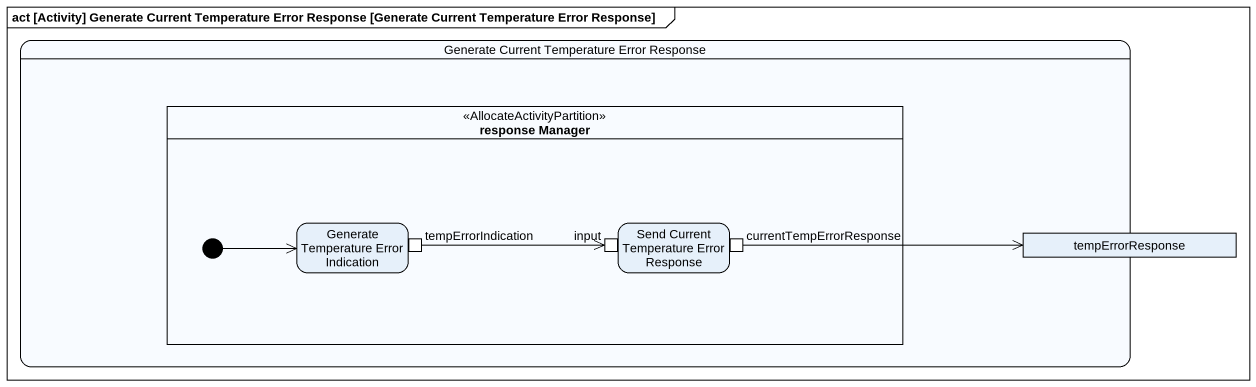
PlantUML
@startuml
mainframe act [Activity] Generate Current Temperature Error Response [Generate Current Temperature Error Response]
hide empty description
state "Generate Current Temperature Error Response" as Generate_Current {
  state "response Manager" as response_Manager <<AllocateActivityPartition>> {
    state "Generate Temperature Error Indication" as Generate_Temperature_Error {
      state tempErrorIndication <<outputPin>>
    }
    state "Send Current Temperature Error Response" as Send_Current_Temperature {
      state input <<inputPin>>
      state currentTempErrorResponse <<outputPin>>
    }
    [*] -right-> Generate_Temperature_Error
  }
  state tempErrorResponse <<object>>
}
tempErrorIndication -right-> input
currentTempErrorResponse -right-> tempErrorResponse
@enduml
